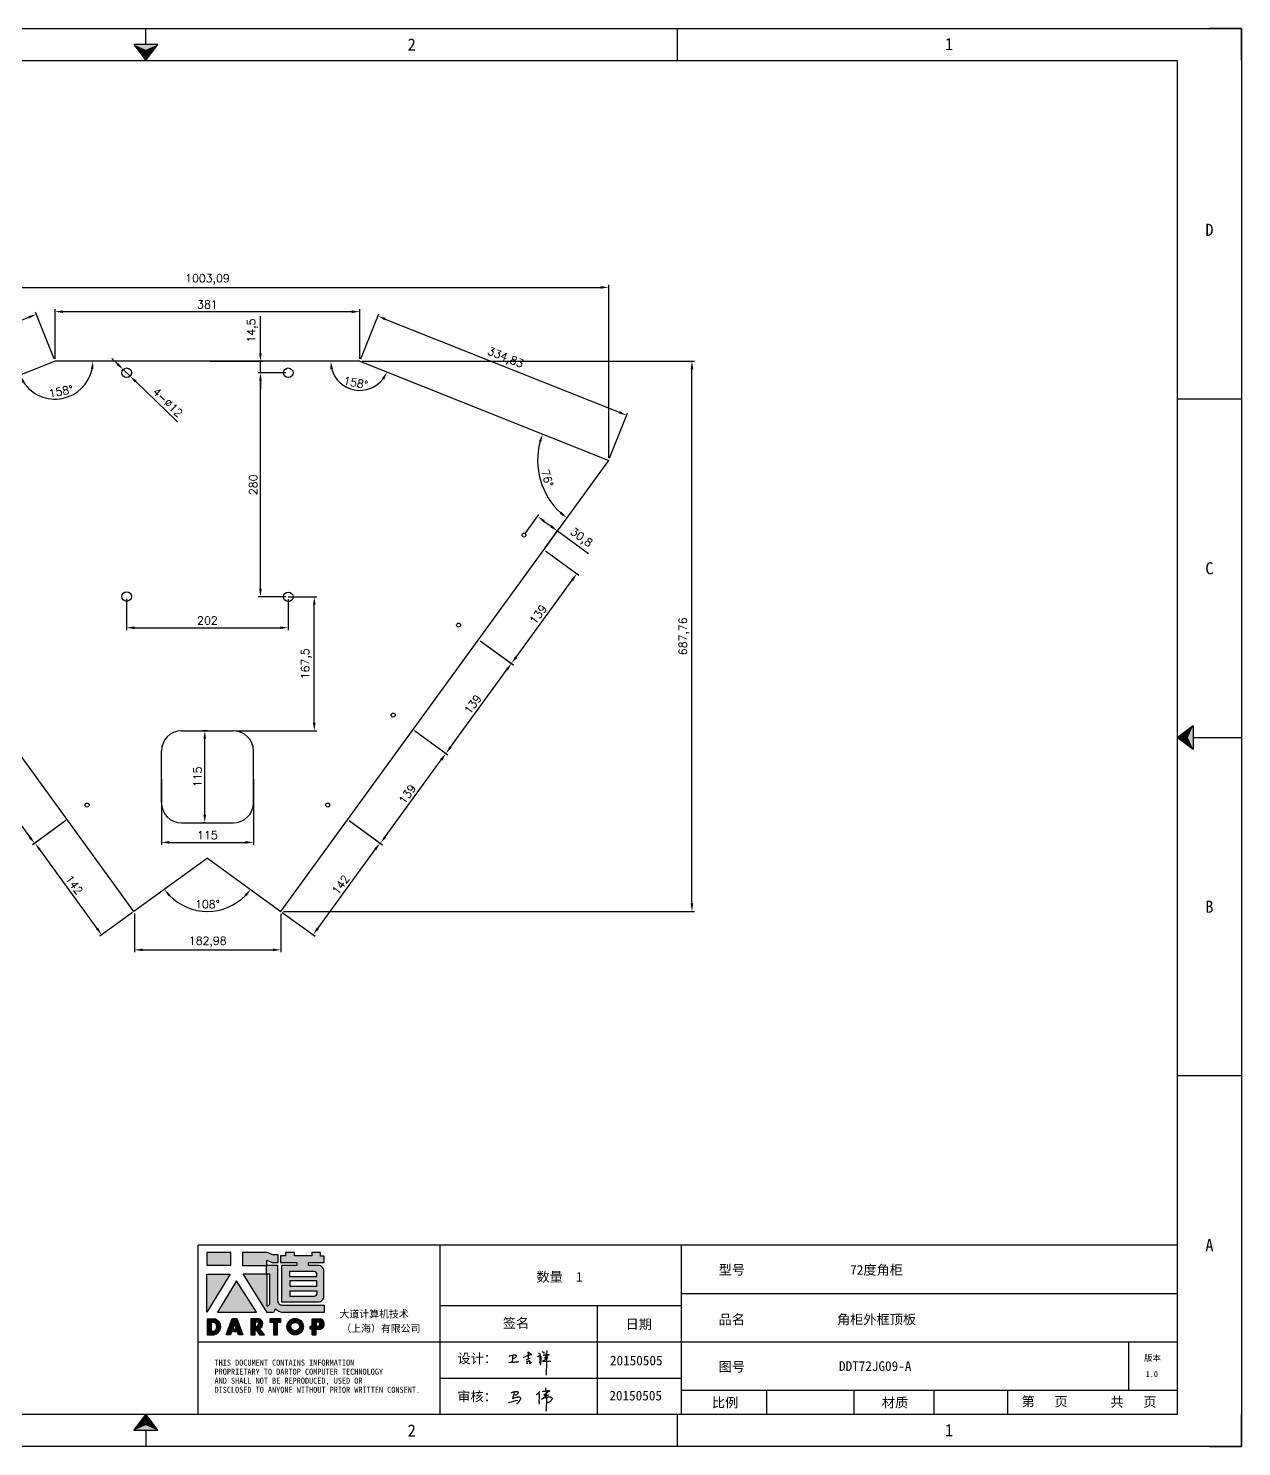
# Model space of a CAD drawing. Header units: millimetres. Extents: x -43476 to -13830, y -16942 to 55335.
# Drawn here: x -36522 to -35005, y 24800 to 26572 of the extents above; entities that cross this region are included whole.
import ezdxf
from ezdxf.enums import TextEntityAlignment as Align

# ---------------------------------------------------------------- set-up
doc = ezdxf.new("R2010")
doc.units = ezdxf.units.MM
doc.linetypes.add('DOT', pattern=[0.25, 0, -0.25])
doc.layers.add('4', color=7, linetype='Continuous')
doc.layers.add('print', color=30, linetype='Continuous')
doc.layers.add('dim', color=2, linetype='Continuous', lineweight=9)
doc.styles.add('Dartop', font='')
doc.styles.add('hzHT', font='simhei.ttf')
doc.styles.get("Standard").update_dxf_attribs({"font": 'txt', "bigfont": 'gbcbig.shx'})
doc.styles.get('Dartop').set_extended_font_data('FangSong_GB2312')
doc.dimstyles.new('2-small', dxfattribs={"dimtxt": 10, "dimasz": 10, "dimexe": 3, "dimexo": 3, "dimgap": 4, "dimtad": 1, "dimtxsty": 'Standard', "dimcen": 5, "dimadec": 0, "dimazin": 0, "dimtfac": 1, "dimtmove": 0, "dimatfit": 3, "dimfxl": 0, "dimarcsym": 0})

# ---------------------------------------------------------------- blocks, each defined once
blk = doc.blocks.new('*U5')
at = {"color": 254, "linetype": 'Continuous', "extrusion": (0, 0, -1)}
for points in [[(-17, 0.333), (-16.812, 0.25), (-17, 0.5)], [(-17, 0.333), (-17, 0.5), (-17.188, 0.25)], [(-17, 0.333), (-17.188, 0.25), (-16.812, 0.25)]]:
    blk.add_solid(points, dxfattribs=at)
blk = doc.blocks.new('*U4')
at = {"color": 254, "linetype": 'Continuous', "extrusion": (0, 0, -1)}
for points in [[(-33.167, 11), (-33, 11), (-33.25, 11.188)], [(-33.167, 11), (-33.25, 11.188), (-33.25, 10.812)], [(-33.167, 11), (-33.25, 10.812), (-33, 11)]]:
    blk.add_solid(points, dxfattribs=at)
blk = doc.blocks.new('*U6')
at = {"color": 254, "linetype": 'Continuous'}
for points in [[(17, 21.667), (17.188, 21.75), (16.812, 21.75)], [(17, 21.667), (16.812, 21.75), (17, 21.5)], [(17, 21.667), (17, 21.5), (17.188, 21.75)]]:
    blk.add_solid(points, dxfattribs=at)
blk = doc.blocks.new('dadao')
for p, q in [((48, 19.2), (44.9, 10.4)), ((44.9, 10.4), (51.2, 10.4)), ((51.2, 10.4), (48, 19.2))]:
    blk.add_line(p, q)
for points in [[(41.8, 121.6), (41.8, 143.7), (-0.4, 143.7), (-0.4, 121.6), (41.8, 121.6)], [(104.8, 122), (104.8, 130.3), (114.1, 126.3), (124.2, 126.3), (124.2, 139.6), (115.9, 139.6), (105.1, 143.9), (61.5, 143.9)], [(61.7, 144), (61.7, 121.3), (103.9, 121.3)], [(113.4, 38.7), (105.1, 38.7), (63, 106.5), (103.9, 106.5), (103.9, 120.9), (103.9, 121.3)], [(109.7, 53.6), (109.7, 106.2), (104.3, 106.2), (104.3, 50.4), (106.6, 50.4)], [(144.6, 94.4), (144.6, 84.8), (192, 84.8), (192, 94.1), (144.9, 94.1)], [(0, 28), (0, 0), (11.8, 0)], [(0.1, 28), (14, 28)], [(76.8, 28.2), (76.8, 0), (84.1, 0), (84.1, 11.1), (91.6, -0.1), (100.3, -0.1), (91.7, 11.1)], [(76.8, 28.2), (90.6, 28.2)], [(120.2, 45), (119.5, 45), (119.5, 44.6)], [(183.7, 0), (183.7, 9.6), (180.6, 9.6), (180.6, 14.9), (183.8, 14.9), (183.8, 28.1), (196.1, 28.1), (196.5, 28.1)], [(7.1, 21.8), (7.1, 6.1), (12, 6.1)], [(7.1, 21.8), (11.4, 21.8)], [(84, 22.7), (84, 15.3), (87.2, 15.3)], [(84, 22.7), (87.3, 22.7)], [(183.7, 0), (190.9, 0), (190.9, 9.6), (198.8, 9.6)], [(194.9, 22.3), (190.8, 22.3), (190.8, 15), (194.4, 15)]]:
    blk.add_lwpolyline(points)
blk.add_lwpolyline([(137.1, 144.2), (137.1, 137.9), (128.3, 137.9), (128.3, 126.5), (157.3, 126.5), (157.3, 121.5), (130.3, 121.5), (130.3, 57.5), (194.4, 57.5, 0.414214), (204.4, 67.5), (204.4, 111.3, 0.414214), (194.4, 121.3), (177.5, 121.3), (177.5, 126.3), (204.7, 126.3), (204.7, 137.7), (198.2, 137.7), (198.2, 143.9), (183.3, 143.9), (183.3, 138), (153, 138), (153, 144.2), (137.1, 144.2)], format="xyb", close=True)
for points in [[(-0.3, 106.2), (40.4, 106.2), (-0.3, 39.7), (-0.3, 106.2)], [(51.7, 94.1), (18.4, 39.3), (86.2, 39.3)], [(43.8, 28.2), (51.8, 28.2), (62.6, -0.1), (55, -0.1), (53.2, 5), (42.9, 5), (41.1, 0), (33.6, 0)], [(110, 28.1), (110, 21.9), (116, 21.9), (116, -0.1), (123.2, -0.1), (123.2, 22), (129.2, 22), (129.2, 28.1), (110, 28.1)]]:
    blk.add_lwpolyline(points, close=True)
for points in [[(104.8, 122), (123.4, 122), (123.4, 60, 0.414214), (131.4, 52), (204.8, 52), (204.8, 39.1), (131.7, 39.1)], [(144.3, 110.8), (144.3, 101.8), (192.3, 101.8), (192.3, 105.5, 0.414214), (187.3, 110.5), (144.3, 110.5)], [(144.6, 77), (144.6, 67.5), (187.6, 67.5, 0.414214), (192.6, 72.5), (192.6, 76.4), (144.6, 76.4)]]:
    blk.add_lwpolyline(points, format="xyb")
for radius in [14.5, 7.44]:
    blk.add_circle((154.2, 14.2), radius)
for centre, radius, start, end in [((99.2, 60.7), 12.6, 305.6399, 325.969), ((9.6, 14.2), 14.4, 278.6604, 72.3203), ((88.6, 19.4), 8.95, 290.6073, 77.2124), ((111.6, 46.7), 8.19, 282.9811, 347.6627), ((136, 61.7), 22.9, 226.7358, 259.3209), ((195.7, 18.6), 9.51, 288.8959, 85.2442), ((8.5, 13.9), 8.49, 294.2143, 69.7177), ((86.4, 19), 3.8, 282.527, 76.7196), ((193.7, 18.7), 3.8, 280.9891, 72.5513)]:
    blk.add_arc(centre, radius, start, end)
blk = doc.blocks.new('h')
for p, q in [((20773.3, -2331.8), (20775.3, -2338.7)), ((20789.1, -2340.9), (20773.5, -2331.9)), ((20775.3, -2338.7), (20775.6, -2351.2)), ((20845.7, -2343.5), (20848.4, -2353)), ((20768.1, -2360.9), (20773, -2359.1)), ((20769.5, -2366.9), (20769.8, -2370.6)), ((20769.8, -2370.6), (20770.9, -2378)), ((20770.9, -2378), (20771.5, -2370.6)), ((20772.4, -2369.3), (20774.9, -2367.8)), ((20773, -2359.1), (20784.1, -2355.2)), ((20775.6, -2351.2), (20775.5, -2357.3)), ((20782.2, -2369.2), (20780, -2377.1)), ((20780, -2377.1), (20788.3, -2371.3)), ((20780.1, -2366.4), (20780.8, -2366.4)), ((20781.9, -2367.4), (20782.2, -2369.2)), ((20848.9, -2370.3), (20847.9, -2424)), ((20848.4, -2353), (20848.9, -2370.3))]:
    blk.add_line(p, q)
for points in [[(20699.1, -2348.2, -0.029745), (20704.6, -2345.4, -0.046842), (20708.4, -2344.2, -0.00919), (20714.3, -2343, -0.018517), (20717.2, -2342.5, -0.037841), (20720.3, -2342.4, -0.039541), (20723.2, -2342.8, -0.149785), (20726, -2344.3, -0.204935), (20726.9, -2346.6, -0.074872), (20726.5, -2348.3, -0.061615), (20725.6, -2350.3, -0.034204), (20723.8, -2352.6, -0.045776), (20722.3, -2354.1, -0.054985), (20720.4, -2355.3, -0.036348), (20717.3, -2356.5, -0.067752), (20715.7, -2356.8, -0.043553), (20713.2, -2356.7)], [(20755, -2351.9, -0.024077), (20759.9, -2350.1, -0.013147), (20768.7, -2346.5, -0.00522), (20775.4, -2344.1, -0.018517), (20777.3, -2343.4, -0.008274), (20786.3, -2341, -0.039541), (20788.3, -2340.8, -0.079216), (20789.4, -2341, -0.204935)], [(20816.8, -2335, -0.053561), (20819.6, -2336.1, -0.075272), (20821.3, -2337.3, -0.005295), (20822.5, -2338.5, -0.009337), (20823.1, -2339.1, -0.026146), (20823.7, -2339.8, -0.016644), (20824.5, -2340.9)], [(20832.1, -2329.2, -0.053561), (20834.9, -2330.3, -0.075272), (20836.7, -2331.5, -0.005295), (20837.8, -2332.6, -0.009337), (20838.5, -2333.3, -0.026146), (20839, -2334, -0.016644), (20839.8, -2335.1)], [(20836, -2343.7, -0.02797), (20842.1, -2342.6, -0.048868), (20845.6, -2342.2, -0.00919), (20851.1, -2341.4, -0.018517), (20853.9, -2341.1, -0.037841), (20856.7, -2341.2, -0.039541), (20859.4, -2341.6, -0.018282), (20840.6, -2354.7, -0.000937)], [(20847.6, -2340.2, 0.021784), (20849.6, -2335.9, 0.028296), (20850.8, -2332.4, 0.008136), (20851.9, -2328.2, 0.028913), (20852.2, -2327, 0.08193), (20852.1, -2325.9, 0.075058), (20851.7, -2324.7, 0.275043)], [(20696.6, -2372.4, 0.002073), (20710.6, -2371.9, 0.016137), (20719.6, -2371.3, 0.008314), (20736.9, -2369.3)], [(20813.5, -2350.1, 0.007348), (20815.9, -2348.7, 0.008421), (20818, -2347.3, 0.009459), (20819.7, -2346.2, -0.016325), (20820.7, -2345.5, -0.173771), (20821.8, -2345.3, -0.085159), (20823.9, -2346, -0.125883), (20826, -2347.9, -0.160659), (20826.6, -2350.1, -0.010447), (20826.5, -2352.3, -0.008247), (20826.2, -2355.1, -0.002698), (20825.3, -2374, 0.001562), (20823.9, -2383.7, 0.016137)]]:
    blk.add_lwpolyline(points, format="xyb")
for points in [[(20711.3, -2343.5), (20711.3, -2343.5), (20711.5, -2355.8), (20710.7, -2368), (20710.6, -2371.9)], [(20821.5, -2350.6), (20822.4, -2359.2), (20822.2, -2364.9), (20821.7, -2369), (20821.3, -2376.3), (20823.6, -2368.5), (20827.2, -2366.3), (20829.5, -2366.3)], [(20840.6, -2354.7), (20850, -2354.7), (20855, -2354.3), (20845.9, -2361.1), (20840.5, -2364), (20833, -2367.5), (20863.2, -2367.4), (20865.9, -2367.3)]]:
    blk.add_lwpolyline(points)
for centre, radius, start, end in [((20773.7, -2371.2), 2.3, 121.9907, 163.6016), ((20787.5, -2406), 40.3, 100.6183, 108.2482), ((20780.8, -2367.6), 1.15, 9.4675, 90)]:
    blk.add_arc(centre, radius, start, end)
blk = doc.blocks.new('*D190')
at = {"layer": 'Defpoints', "color": 0, "transparency": 16777216}
for p in [(-36107.4, 26218.2), (-36488.4, 26156.3), (-36107.4, 26156.3)]:
    blk.add_point(p, dxfattribs=at)
at = {"layer": 'dim', "color": 0, "lineweight": -2, "transparency": 16777216}
for p, q in [((-36488.4, 26159.3), (-36488.4, 26221.2)), ((-36478.4, 26218.2), (-36117.4, 26218.2)), ((-36107.4, 26159.3), (-36107.4, 26221.2))]:
    blk.add_line(p, q, dxfattribs=at)
at = {"layer": 'dim', "color": 0, "transparency": 16777216}
for points in [[(-36478.4, 26219.8), (-36478.4, 26216.5), (-36488.4, 26218.2)], [(-36117.4, 26219.8), (-36117.4, 26216.5), (-36107.4, 26218.2)]]:
    blk.add_solid(points, dxfattribs=at)
at = {"layer": 'dim', "color": 0, "transparency": 16777216, "insert": (-36297.9, 26227.2), "char_height": 10, "attachment_point": 5}
blk.add_mtext('381', dxfattribs=at)
blk = doc.blocks.new('*D191')
at = {"layer": 'Defpoints', "color": 0}
for p in [(-36398.9, 25862.1), (-36196.9, 25861.8), (-36196.9, 25823.2)]:
    blk.add_point(p, dxfattribs=at)
at = {"layer": 'dim', "color": 0, "lineweight": -2}
for p, q in [((-36398.9, 25859.1), (-36398.9, 25820.2)), ((-36196.9, 25858.8), (-36196.9, 25820.2)), ((-36388.9, 25823.2), (-36206.9, 25823.2))]:
    blk.add_line(p, q, dxfattribs=at)
at = {"layer": 'dim', "color": 0}
for points in [[(-36388.9, 25824.8), (-36388.9, 25821.5), (-36398.9, 25823.2)], [(-36206.9, 25824.8), (-36206.9, 25821.5), (-36196.9, 25823.2)]]:
    blk.add_solid(points, dxfattribs=at)
at = {"layer": 'dim', "color": 0, "insert": (-36297.9, 25832.2), "char_height": 10, "attachment_point": 5}
blk.add_mtext('202', dxfattribs=at)
blk = doc.blocks.new('*D192')
at = {"layer": 'Defpoints', "color": 0}
for p in [(-36297.9, 26156.3), (-36231.6, 26156.3), (-36196.9, 26141.8)]:
    blk.add_point(p, dxfattribs=at)
at = {"layer": 'dim', "color": 0, "lineweight": -2}
for p, q in [((-36231.6, 26166.3), (-36231.6, 26212.6)), ((-36294.9, 26156.3), (-36228.6, 26156.3)), ((-36231.6, 26141.8), (-36231.6, 26156.3)), ((-36199.9, 26141.8), (-36234.6, 26141.8)), ((-36231.6, 26131.8), (-36231.6, 26121.8))]:
    blk.add_line(p, q, dxfattribs=at)
at = {"layer": 'dim', "color": 0}
for points in [[(-36233.3, 26166.3), (-36230, 26166.3), (-36231.6, 26156.3)], [(-36233.3, 26131.8), (-36230, 26131.8), (-36231.6, 26141.8)]]:
    blk.add_solid(points, dxfattribs=at)
at = {"layer": 'dim', "color": 0, "insert": (-36241.5, 26194.5), "char_height": 10, "attachment_point": 5, "rotation": 90}
blk.add_mtext('14,5', dxfattribs=at)
blk = doc.blocks.new('*D193')
at = {"layer": 'Defpoints', "color": 0, "transparency": 16777216}
for p in [(-36301.2, 25694.3), (-36294.9, 25694.3), (-36297.9, 25579.3)]:
    blk.add_point(p, dxfattribs=at)
at = {"layer": 'dim', "color": 0, "lineweight": -2, "transparency": 16777216}
for p, q in [((-36297.9, 25694.3), (-36304.2, 25694.3)), ((-36301.2, 25589.3), (-36301.2, 25684.3)), ((-36300.9, 25579.3), (-36304.2, 25579.3))]:
    blk.add_line(p, q, dxfattribs=at)
at = {"layer": 'dim', "color": 0, "transparency": 16777216}
for points in [[(-36302.9, 25684.3), (-36299.6, 25684.3), (-36301.2, 25694.3)], [(-36302.9, 25589.3), (-36299.6, 25589.3), (-36301.2, 25579.3)]]:
    blk.add_solid(points, dxfattribs=at)
at = {"layer": 'dim', "color": 0, "transparency": 16777216, "insert": (-36310.2, 25636.8), "char_height": 10, "attachment_point": 5, "rotation": 90}
blk.add_mtext('115', dxfattribs=at)
blk = doc.blocks.new('*D194')
at = {"layer": 'Defpoints', "color": 0, "transparency": 16777216}
for p in [(-36355.4, 25636.8), (-36240.4, 25636.8), (-36240.4, 25554.9)]:
    blk.add_point(p, dxfattribs=at)
at = {"layer": 'dim', "color": 0, "lineweight": -2, "transparency": 16777216}
for p, q in [((-36355.4, 25633.8), (-36355.4, 25551.9)), ((-36240.4, 25633.8), (-36240.4, 25551.9)), ((-36345.4, 25554.9), (-36250.4, 25554.9))]:
    blk.add_line(p, q, dxfattribs=at)
at = {"layer": 'dim', "color": 0, "transparency": 16777216}
for points in [[(-36345.4, 25556.5), (-36345.4, 25553.2), (-36355.4, 25554.9)], [(-36250.4, 25556.5), (-36250.4, 25553.2), (-36240.4, 25554.9)]]:
    blk.add_solid(points, dxfattribs=at)
at = {"layer": 'dim', "color": 0, "transparency": 16777216, "insert": (-36297.9, 25563.9), "char_height": 10, "attachment_point": 5}
blk.add_mtext('115', dxfattribs=at)
blk = doc.blocks.new('*D195')
at = {"layer": 'Defpoints', "color": 0}
for p in [(-36231.6, 26141.8), (-36196.9, 26141.8), (-36196.9, 25861.8)]:
    blk.add_point(p, dxfattribs=at)
at = {"layer": 'dim', "color": 0, "lineweight": -2}
for p, q in [((-36199.9, 26141.8), (-36234.6, 26141.8)), ((-36231.6, 25871.8), (-36231.6, 26131.8)), ((-36199.9, 25861.8), (-36234.6, 25861.8))]:
    blk.add_line(p, q, dxfattribs=at)
at = {"layer": 'dim', "color": 0}
for points in [[(-36233.3, 26131.8), (-36230, 26131.8), (-36231.6, 26141.8)], [(-36233.3, 25871.8), (-36230, 25871.8), (-36231.6, 25861.8)]]:
    blk.add_solid(points, dxfattribs=at)
at = {"layer": 'dim', "color": 0, "insert": (-36240.6, 26001.8), "char_height": 10, "attachment_point": 5, "rotation": 90}
blk.add_mtext('280', dxfattribs=at)
blk = doc.blocks.new('*D196')
at = {"layer": 'Defpoints', "color": 0}
for p in [(-36199.9, 25861.8), (-36164.3, 25861.8), (-36265.4, 25694.3)]:
    blk.add_point(p, dxfattribs=at)
at = {"layer": 'dim', "color": 0, "lineweight": -2}
for p, q in [((-36196.9, 25861.8), (-36161.3, 25861.8)), ((-36164.3, 25704.3), (-36164.3, 25851.8)), ((-36262.4, 25694.3), (-36161.3, 25694.3))]:
    blk.add_line(p, q, dxfattribs=at)
at = {"layer": 'dim', "color": 0}
for points in [[(-36166, 25851.8), (-36162.7, 25851.8), (-36164.3, 25861.8)], [(-36166, 25704.3), (-36162.7, 25704.3), (-36164.3, 25694.3)]]:
    blk.add_solid(points, dxfattribs=at)
at = {"layer": 'dim', "color": 0, "insert": (-36174.2, 25778), "char_height": 10, "attachment_point": 5, "rotation": 90}
blk.add_mtext('167,5', dxfattribs=at)
blk = doc.blocks.new('*D197')
at = {"layer": 'Defpoints', "color": 0}
for p in [(-36403.2, 26145.9), (-36394.6, 26137.6)]:
    blk.add_point(p, dxfattribs=at)
at = {"layer": 'dim', "color": 0, "lineweight": -2}
for p, q in [((-36410.4, 26152.9), (-36417.6, 26159.8)), ((-36403.2, 26145.9), (-36394.6, 26137.6)), ((-36335.2, 26080.6), (-36387.3, 26130.7))]:
    blk.add_line(p, q, dxfattribs=at)
at = {"layer": 'dim', "color": 0}
for points in [[(-36409.3, 26154.1), (-36411.6, 26151.7), (-36403.2, 26145.9)], [(-36386.2, 26131.9), (-36388.5, 26129.5), (-36394.6, 26137.6)]]:
    blk.add_solid(points, dxfattribs=at)
at = {"layer": 'dim', "color": 0, "insert": (-36347.5, 26104.9), "char_height": 10, "attachment_point": 5, "rotation": 316.1476}
blk.add_mtext('4-∅12', dxfattribs=at)
blk = doc.blocks.new('*D335')
at = {"layer": 'Defpoints', "color": 0}
for p in [(-35902.3, 25938.9), (-35860.4, 25944.2), (-35877.4, 25920.8)]:
    blk.add_point(p, dxfattribs=at)
at = {"layer": 'dim', "color": 0, "lineweight": -2}
for p, q in [((-35900.5, 25941.3), (-35883.5, 25964.8)), ((-35877.2, 25956.4), (-35868.4, 25950.1)), ((-35875.6, 25923.2), (-35858.6, 25946.6)), ((-35860.4, 25944.2), (-35821.5, 25916))]:
    blk.add_line(p, q, dxfattribs=at)
at = {"layer": 'dim', "color": 0}
for points in [[(-35876.2, 25957.8), (-35878.2, 25955.1), (-35885.3, 25962.3)], [(-35867.5, 25951.4), (-35869.4, 25948.7), (-35860.4, 25944.2)]]:
    blk.add_solid(points, dxfattribs=at)
at = {"layer": 'dim', "color": 0, "insert": (-35831.1, 25935.1), "char_height": 10, "attachment_point": 5, "rotation": 323.9888}
blk.add_mtext('30,8', dxfattribs=at)
blk = doc.blocks.new('*D331')
at = {"layer": 'Defpoints', "color": 0}
for p in [(-36123.2, 25583.9), (-36082.2, 25554), (-36206.8, 25469.1)]:
    blk.add_point(p, dxfattribs=at)
at = {"layer": 'dim', "color": 0, "lineweight": -2}
for p, q in [((-36120.8, 25582.1), (-36079.8, 25552.3)), ((-36159.9, 25447.3), (-36088.1, 25546)), ((-36204.4, 25467.3), (-36163.4, 25437.5))]:
    blk.add_line(p, q, dxfattribs=at)
at = {"layer": 'dim', "color": 0}
for points in [[(-36089.5, 25546.9), (-36086.8, 25545), (-36082.2, 25554)], [(-36161.3, 25448.3), (-36158.6, 25446.4), (-36165.8, 25439.3)]]:
    blk.add_solid(points, dxfattribs=at)
at = {"layer": 'dim', "color": 0, "insert": (-36131.3, 25501.9), "char_height": 10, "attachment_point": 5, "rotation": 53.9356}
blk.add_mtext('142', dxfattribs=at)
blk = doc.blocks.new('*D332')
at = {"layer": 'Defpoints', "color": 0}
for p in [(-36041.4, 25696.2), (-35999.8, 25666), (-36123.2, 25583.9)]:
    blk.add_point(p, dxfattribs=at)
at = {"layer": 'dim', "color": 0, "lineweight": -2}
for p, q in [((-36038.9, 25694.5), (-35997.4, 25664.2)), ((-36075.7, 25561.7), (-36005.7, 25657.9)), ((-36120.8, 25582.1), (-36079.2, 25551.8))]:
    blk.add_line(p, q, dxfattribs=at)
at = {"layer": 'dim', "color": 0}
for points in [[(-36007, 25658.9), (-36004.3, 25656.9), (-35999.8, 25666)], [(-36077.1, 25562.7), (-36074.4, 25560.7), (-36081.6, 25553.6)]]:
    blk.add_solid(points, dxfattribs=at)
at = {"layer": 'dim', "color": 0, "insert": (-36048, 25615.1), "char_height": 10, "attachment_point": 5, "rotation": 53.9358}
blk.add_mtext('139', dxfattribs=at)
blk = doc.blocks.new('*D333')
at = {"layer": 'Defpoints', "color": 0}
for p in [(-35959.5, 25808.6), (-35918, 25778.3), (-36041.4, 25696.2)]:
    blk.add_point(p, dxfattribs=at)
at = {"layer": 'dim', "color": 0, "lineweight": -2}
for p, q in [((-35957.1, 25806.8), (-35915.5, 25776.6)), ((-35993.9, 25674), (-35923.9, 25770.2)), ((-36038.9, 25694.5), (-35997.4, 25664.2))]:
    blk.add_line(p, q, dxfattribs=at)
at = {"layer": 'dim', "color": 0}
for points in [[(-35925.2, 25771.2), (-35922.5, 25769.3), (-35918, 25778.3)], [(-35995.3, 25675), (-35992.6, 25673.1), (-35999.8, 25666)]]:
    blk.add_solid(points, dxfattribs=at)
at = {"layer": 'dim', "color": 0, "insert": (-35966.2, 25727.4), "char_height": 10, "attachment_point": 5, "rotation": 53.9358}
blk.add_mtext('139', dxfattribs=at)
blk = doc.blocks.new('*D334')
at = {"layer": 'Defpoints', "color": 0}
for p in [(-35877.7, 25920.9), (-35836.2, 25890.7), (-35959.5, 25808.6)]:
    blk.add_point(p, dxfattribs=at)
at = {"layer": 'dim', "color": 0, "lineweight": -2}
for p, q in [((-35875.2, 25919.2), (-35833.7, 25888.9)), ((-35912.1, 25786.4), (-35842.1, 25882.6)), ((-35957.1, 25806.8), (-35915.6, 25776.6))]:
    blk.add_line(p, q, dxfattribs=at)
at = {"layer": 'dim', "color": 0}
for points in [[(-35843.4, 25883.6), (-35840.7, 25881.6), (-35836.2, 25890.7)], [(-35913.5, 25787.4), (-35910.8, 25785.4), (-35918, 25778.3)]]:
    blk.add_solid(points, dxfattribs=at)
at = {"layer": 'dim', "color": 0, "insert": (-35884.4, 25839.8), "char_height": 10, "attachment_point": 5, "rotation": 53.9097}
blk.add_mtext('139', dxfattribs=at)
blk = doc.blocks.new('*D337')
at = {"layer": 'Defpoints', "color": 0}
for p in [(-36472.6, 25583.9), (-36513.5, 25554), (-36389, 25469.1)]:
    blk.add_point(p, dxfattribs=at)
at = {"layer": 'dim', "color": 0, "lineweight": -2}
for p, q in [((-36475, 25582.1), (-36515.9, 25552.3)), ((-36435.8, 25447.3), (-36507.6, 25546)), ((-36391.4, 25467.3), (-36432.3, 25437.5))]:
    blk.add_line(p, q, dxfattribs=at)
at = {"layer": 'dim', "color": 0}
for points in [[(-36506.3, 25546.9), (-36509, 25545), (-36513.5, 25554)], [(-36434.5, 25448.3), (-36437.2, 25446.4), (-36429.9, 25439.3)]]:
    blk.add_solid(points, dxfattribs=at)
at = {"layer": 'dim', "color": 0, "insert": (-36464.4, 25501.9), "char_height": 10, "attachment_point": 5, "rotation": 306.0644}
blk.add_mtext('142', dxfattribs=at)
blk = doc.blocks.new('*D338')
at = {"layer": 'Defpoints', "color": 0}
for p in [(-36554.4, 25696.2), (-36596, 25666), (-36472.6, 25583.9)]:
    blk.add_point(p, dxfattribs=at)
at = {"layer": 'dim', "color": 0, "lineweight": -2}
for p, q in [((-36556.8, 25694.5), (-36598.4, 25664.2)), ((-36520, 25561.7), (-36590.1, 25657.9)), ((-36475, 25582.1), (-36516.6, 25551.8))]:
    blk.add_line(p, q, dxfattribs=at)
at = {"layer": 'dim', "color": 0}
for points in [[(-36588.7, 25658.9), (-36591.4, 25656.9), (-36596, 25666)], [(-36518.7, 25562.7), (-36521.4, 25560.7), (-36514.1, 25553.6)]]:
    blk.add_solid(points, dxfattribs=at)
at = {"layer": 'dim', "color": 0, "insert": (-36547.8, 25615.1), "char_height": 10, "attachment_point": 5, "rotation": 306.0642}
blk.add_mtext('139', dxfattribs=at)
blk = doc.blocks.new('*D343')
at = {"layer": 'Defpoints', "color": 0}
for p in [(-36107.4, 26156.3), (-35773.9, 26088.7), (-35796.3, 26032.3)]:
    blk.add_point(p, dxfattribs=at)
at = {"layer": 'dim', "color": 0, "lineweight": -2}
for p, q in [((-36106.3, 26159.1), (-36083.8, 26215.5)), ((-36075.6, 26209), (-35783.2, 26092.4)), ((-35795.2, 26035.1), (-35772.8, 26091.5))]:
    blk.add_line(p, q, dxfattribs=at)
at = {"layer": 'dim', "color": 0}
for points in [[(-36075, 26210.5), (-36076.2, 26207.4), (-36084.9, 26212.7)], [(-35782.5, 26094), (-35783.8, 26090.9), (-35773.9, 26088.7)]]:
    blk.add_solid(points, dxfattribs=at)
at = {"layer": 'dim', "color": 0, "insert": (-35925.7, 26159.8), "char_height": 10, "attachment_point": 5, "rotation": 338.2727}
blk.add_mtext('334,83', dxfattribs=at)
blk = doc.blocks.new('*D344')
at = {"layer": 'Defpoints', "color": 0}
for p in [(-36511.7, 26214.9), (-36488.4, 26156.3), (-36799.4, 26032.3)]:
    blk.add_point(p, dxfattribs=at)
at = {"layer": 'dim', "color": 0, "lineweight": -2}
for p, q in [((-36813.5, 26094.7), (-36521, 26211.2)), ((-36489.5, 26159.1), (-36512.8, 26217.7)), ((-36800.5, 26035.1), (-36823.9, 26093.7))]:
    blk.add_line(p, q, dxfattribs=at)
at = {"layer": 'dim', "color": 0}
for points in [[(-36521.6, 26212.7), (-36520.4, 26209.7), (-36511.7, 26214.9)], [(-36814.1, 26096.2), (-36812.9, 26093.1), (-36822.8, 26091)]]:
    blk.add_solid(points, dxfattribs=at)
at = {"layer": 'dim', "color": 0, "insert": (-36670.9, 26162.1), "char_height": 10, "attachment_point": 5, "rotation": 21.7273}
blk.add_mtext('334,83', dxfattribs=at)
blk = doc.blocks.new('*D345')
at = {"layer": 'Defpoints', "color": 0}
for p in [(-36488.4, 26156.3), (-36107.4, 26156.3), (-36107.4, 26156.3), (-36129.5, 26127.2), (-35796.3, 26032.3)]:
    blk.add_point(p, dxfattribs=at)
at = {"layer": 'dim', "color": 0, "lineweight": -2}
blk.add_arc((-36107.4, 26156.3), 36.5, 195.7272, 322.5455, dxfattribs=at)
at = {"layer": 'dim', "color": 0}
for points in [[(-36144.2, 26146.2), (-36140.9, 26146.6), (-36143.9, 26156.3)], [(-36079.8, 26134.9), (-36076.9, 26133.2), (-36073.4, 26142.8)]]:
    blk.add_solid(points, dxfattribs=at)
at = {"layer": 'dim', "color": 0, "insert": (-36112.6, 26129.2), "char_height": 10, "attachment_point": 5, "rotation": 349.1363}
blk.add_mtext('158°', dxfattribs=at)
blk = doc.blocks.new('*D346')
at = {"layer": 'Defpoints', "color": 0}
for p in [(-36488.4, 26156.3), (-36488.4, 26156.3), (-36107.4, 26156.3), (-36501, 26110.7), (-36799.4, 26032.3)]:
    blk.add_point(p, dxfattribs=at)
at = {"layer": 'dim', "color": 0, "lineweight": -2}
blk.add_arc((-36488.4, 26156.3), 47.4, 213.8498, 347.8776, dxfattribs=at)
at = {"layer": 'dim', "color": 0}
for points in [[(-36443.7, 26146.5), (-36440.4, 26146.2), (-36441, 26156.3)], [(-36529.2, 26129.1), (-36526.2, 26130.7), (-36532.4, 26138.8)]]:
    blk.add_solid(points, dxfattribs=at)
at = {"layer": 'dim', "color": 0, "insert": (-36481.1, 26118.6), "char_height": 10, "attachment_point": 5, "rotation": 10.8637}
blk.add_mtext('158°', dxfattribs=at)
blk = doc.blocks.new('*D347')
at = {"layer": 'Defpoints', "color": 0}
for p in [(-36107.4, 26156.3), (-35885, 26026.9), (-35796.3, 26032.3), (-35796.3, 26032.3), (-36206, 25468.5)]:
    blk.add_point(p, dxfattribs=at)
at = {"layer": 'dim', "color": 0, "lineweight": -2}
blk.add_arc((-35796.3, 26032.3), 88.9, 164.7237, 227.5489, dxfattribs=at)
at = {"layer": 'dim', "color": 0}
for points in [[(-35883.6, 26056.3), (-35880.5, 26055.2), (-35878.9, 26065.2)], [(-35855.3, 25968.1), (-35857.4, 25965.5), (-35848.6, 25960.4)]]:
    blk.add_solid(points, dxfattribs=at)
at = {"layer": 'dim', "color": 0, "insert": (-35873.1, 26010.1), "char_height": 10, "attachment_point": 5, "rotation": 286.1363}
blk.add_mtext('76°', dxfattribs=at)
blk = doc.blocks.new('*D348')
at = {"layer": 'Defpoints', "color": 0}
for p in [(-36488.4, 26156.3), (-36799.4, 26032.3), (-36799.4, 26032.3), (-36731.6, 25995.1), (-36389.8, 25468.5)]:
    blk.add_point(p, dxfattribs=at)
at = {"layer": 'dim', "color": 0, "lineweight": -2}
blk.add_arc((-36799.4, 26032.3), 77.4, 313.4124, 14.315, dxfattribs=at)
at = {"layer": 'dim', "color": 0}
for points in [[(-36726.1, 26050.9), (-36722.9, 26052), (-36727.6, 26061)], [(-36745.2, 25974.9), (-36747.3, 25977.4), (-36754, 25969.8)]]:
    blk.add_solid(points, dxfattribs=at)
at = {"layer": 'dim', "color": 0, "insert": (-36733.8, 26013.3), "char_height": 10, "attachment_point": 5, "rotation": 73.8637}
blk.add_mtext('76°', dxfattribs=at)
blk = doc.blocks.new('*D349')
at = {"layer": 'Defpoints', "color": 0}
for p in [(-36297.9, 25535.3), (-36297.9, 25535.3), (-36389.8, 25468.5), (-36318.5, 25471.9), (-36206, 25468.5)]:
    blk.add_point(p, dxfattribs=at)
at = {"layer": 'dim', "color": 0, "lineweight": -2}
blk.add_arc((-36297.9, 25535.3), 66.7, 224.5995, 315.4005, dxfattribs=at)
at = {"layer": 'dim', "color": 0}
for points in [[(-36346.6, 25487.4), (-36344.1, 25489.5), (-36351.8, 25496.1)], [(-36251.7, 25489.5), (-36249.1, 25487.4), (-36243.9, 25496.1)]]:
    blk.add_solid(points, dxfattribs=at)
at = {"layer": 'dim', "color": 0, "insert": (-36297.9, 25477.6), "char_height": 10, "attachment_point": 5}
blk.add_mtext('108°', dxfattribs=at)
blk = doc.blocks.new('*D350')
at = {"layer": 'Defpoints', "color": 0}
for p in [(-36389, 25469.1), (-36206, 25468.5), (-36206, 25420.5)]:
    blk.add_point(p, dxfattribs=at)
at = {"layer": 'dim', "color": 0, "lineweight": -2}
for p, q in [((-36389, 25466.1), (-36389, 25417.5)), ((-36206, 25465.5), (-36206, 25417.5)), ((-36379, 25420.5), (-36216, 25420.5))]:
    blk.add_line(p, q, dxfattribs=at)
at = {"layer": 'dim', "color": 0}
for points in [[(-36379, 25422.2), (-36379, 25418.9), (-36389, 25420.5)], [(-36216, 25422.2), (-36216, 25418.9), (-36206, 25420.5)]]:
    blk.add_solid(points, dxfattribs=at)
at = {"layer": 'dim', "color": 0, "insert": (-36297.5, 25430.4), "char_height": 10, "attachment_point": 5}
blk.add_mtext('182,98', dxfattribs=at)
blk = doc.blocks.new('*D351')
at = {"layer": 'Defpoints', "color": 0}
for p in [(-36107.4, 26156.3), (-35692.2, 26156.3), (-36206, 25468.5)]:
    blk.add_point(p, dxfattribs=at)
at = {"layer": 'dim', "color": 0, "lineweight": -2}
for p, q in [((-36104.4, 26156.3), (-35689.2, 26156.3)), ((-35692.2, 25478.5), (-35692.2, 26146.3)), ((-36203, 25468.5), (-35689.2, 25468.5))]:
    blk.add_line(p, q, dxfattribs=at)
at = {"layer": 'dim', "color": 0}
for points in [[(-35693.9, 26146.3), (-35690.6, 26146.3), (-35692.2, 26156.3)], [(-35693.9, 25478.5), (-35690.6, 25478.5), (-35692.2, 25468.5)]]:
    blk.add_solid(points, dxfattribs=at)
at = {"layer": 'dim', "color": 0, "insert": (-35702.1, 25812.4), "char_height": 10, "attachment_point": 5, "rotation": 90}
blk.add_mtext('687,76', dxfattribs=at)
blk = doc.blocks.new('*D352')
at = {"layer": 'Defpoints', "color": 0}
for p in [(-35796.3, 26248.6), (-36799.4, 26032.3), (-35796.3, 26032.3)]:
    blk.add_point(p, dxfattribs=at)
at = {"layer": 'dim', "color": 0, "lineweight": -2}
for p, q in [((-36799.4, 26035.3), (-36799.4, 26251.6)), ((-36789.4, 26248.6), (-35806.3, 26248.6)), ((-35796.3, 26035.3), (-35796.3, 26251.6))]:
    blk.add_line(p, q, dxfattribs=at)
at = {"layer": 'dim', "color": 0}
for points in [[(-36789.4, 26250.3), (-36789.4, 26246.9), (-36799.4, 26248.6)], [(-35806.3, 26250.3), (-35806.3, 26246.9), (-35796.3, 26248.6)]]:
    blk.add_solid(points, dxfattribs=at)
at = {"layer": 'dim', "color": 0, "insert": (-36297.9, 26258.4), "char_height": 10, "attachment_point": 5}
blk.add_mtext('1003,09', dxfattribs=at)

msp = doc.modelspace()

# ---------------------------------------------------------------- hatches: boundary and pattern name
for points in [[(-36268.482, 25042.052), (-36298.617, 25042.052), (-36298.617, 25026.308), (-36268.482, 25026.308)], [(-36269.452, 25015.292), (-36298.536, 25015.292), (-36298.536, 24967.806)], [(-36261.39, 25006.675), (-36285.165, 24967.49), (-36236.753, 24967.49)], [(-36206.014, 24959.472), (-36219.772, 24959.472), (-36219.772, 24955.107), (-36215.479, 24955.107), (-36215.479, 24939.378), (-36210.34, 24939.378), (-36210.34, 24955.117), (-36206.014, 24955.117)]]:
    msp.add_hatch(color=0).paths.add_polyline_path(points)
h = msp.add_hatch(color=0)
h.paths.add_polyline_path([(-36223.448, 25032.484), (-36216.797, 25029.611), (-36209.607, 25029.611), (-36209.607, 25039.127), (-36215.539, 25039.127), (-36223.268, 25042.18), (-36254.243, 25042.18), (-36254.243, 25026.085), (-36224.105, 25026.085), (-36224.105, 25025.759), (-36224.105, 25015.472), (-36253.33, 25015.472), (-36223.27, 24967.096), (-36217.318, 24967.096, 0.27937482), (-36212.972, 24971.322), (-36212.972, 24971.545), (-36212.447, 24971.545, 0.14314537), (-36204.253, 24967.374), (-36152.019, 24967.374), (-36152.019, 24976.549), (-36204.475, 24976.549, -0.41421356), (-36210.189, 24982.263), (-36210.189, 25026.593), (-36223.448, 25026.593)])
h.paths.add_polyline_path([(-36223.801, 25015.267), (-36219.972, 25015.266), (-36219.972, 24977.719, -0.08893574), (-36222.191, 24975.437), (-36223.815, 24975.437)], flags=16)
h = msp.add_hatch(color=0)
h.paths.add_polyline_path([(-36152.109, 25037.795), (-36156.756, 25037.795), (-36156.756, 25042.216), (-36167.379, 25042.216), (-36167.379, 25038.016), (-36189.066, 25038.016), (-36189.066, 25042.437), (-36200.425, 25042.437), (-36200.425, 25037.934), (-36206.701, 25037.934), (-36206.701, 25029.784), (-36185.99, 25029.784), (-36185.99, 25026.179), (-36205.289, 25026.179), (-36205.289, 24980.539), (-36159.472, 24980.539, 0.41421356), (-36152.33, 24987.681), (-36152.33, 25018.936, 0.41421356), (-36159.472, 25026.078), (-36171.584, 25026.078), (-36171.584, 25029.615), (-36152.109, 25029.615)])
h.paths.add_polyline_path([(-36164.532, 25018.341, -0.41421356), (-36160.961, 25014.77), (-36160.961, 25012.151), (-36195.263, 25012.151), (-36195.263, 25018.341)], flags=16)
h.paths.add_polyline_path([(-36161.183, 25006.625), (-36161.183, 24999.993), (-36195.042, 24999.993), (-36195.042, 25006.625)], flags=16)
h.paths.add_polyline_path([(-36160.74, 24994.024), (-36160.74, 24991.184, -0.41421356), (-36164.311, 24987.613), (-36195.042, 24987.613), (-36195.042, 24994.024)], flags=16)
h = msp.add_hatch(color=0)
h.paths.add_polyline_path([(-36288.344, 24959.4), (-36298.322, 24959.4), (-36298.322, 24939.437), (-36289.919, 24939.437, 0.79301591)])
h.paths.add_polyline_path([(-36289.771, 24943.809), (-36293.26, 24943.809), (-36293.26, 24955.028), (-36290.156, 24955.028, -0.67136089)], flags=16)
h = msp.add_hatch(color=0)
h.paths.add_polyline_path([(-36261.315, 24959.564), (-36267.009, 24959.564), (-36274.332, 24939.416), (-36268.938, 24939.416), (-36267.669, 24942.987), (-36260.362, 24942.987), (-36259.065, 24939.373), (-36253.628, 24939.373)])
h.paths.add_polyline_path([(-36261.758, 24946.836), (-36266.285, 24946.836), (-36264.063, 24953.167)], flags=16)
h = msp.add_hatch(color=0)
h.paths.add_polyline_path([(-36233.637, 24959.55), (-36243.45, 24959.55), (-36243.45, 24939.405), (-36238.264, 24939.405), (-36238.264, 24947.391), (-36232.934, 24939.333), (-36226.668, 24939.333), (-36232.802, 24947.341, 0.74405494)])
h.paths.add_polyline_path([(-36238.312, 24950.373), (-36238.312, 24955.663), (-36235.994, 24955.663, -0.79680897), (-36236.028, 24950.373)], flags=16)
h = msp.add_hatch(color=0)
h.paths.add_polyline_path([(-36198.534, 24949.55, 1), (-36177.848, 24949.55, 1)])
h.paths.add_polyline_path([(-36182.878, 24949.55, -1), (-36193.505, 24949.55, -1)], flags=16)
h = msp.add_hatch(color=0)
h.paths.add_polyline_path([(-36158.007, 24959.503), (-36158.304, 24959.503), (-36167.052, 24959.503), (-36167.052, 24950.101), (-36169.373, 24950.101), (-36169.373, 24946.284), (-36167.089, 24946.284), (-36167.089, 24939.44), (-36161.982, 24939.44), (-36161.982, 24946.311), (-36156.371, 24946.311, 0.81230381)])
h.paths.add_polyline_path([(-36162.058, 24950.127), (-36162.058, 24955.386), (-36159.152, 24955.386, -0.77821343), (-36159.449, 24950.127)], flags=16)

# ---------------------------------------------------------------- linework, layer by layer
at = {"color": 0, "linetype": 'DOT'}
for p, q in [((-37564.578, 26572.282), (-35045.406, 26572.282)), ((-35005.118, 26531.994), (-35005.118, 24839.896)), ((-35045.406, 24799.608), (-37564.578, 24799.608))]:
    msp.add_line(p, q, dxfattribs=at)
at = {"color": 0}
for p, q in [((-36374.912, 26552.138), (-36374.912, 26572.282)), ((-35710.159, 26531.994), (-35710.159, 26572.282)), ((-35005.118, 26572.282), (-35045.406, 26572.282)), ((-35005.118, 26531.994), (-35005.118, 26572.282)), ((-37484.002, 26531.994), (-35085.694, 26531.994)), ((-35085.694, 26531.994), (-35085.694, 24839.896)), ((-35005.118, 26108.97), (-35085.694, 26108.97)), ((-35065.55, 25685.945), (-35005.118, 25685.945)), ((-35005.118, 25262.921), (-35085.694, 25262.921)), ((-35085.694, 25051.408), (-36309.444, 25051.408)), ((-36309.444, 24839.896), (-36309.444, 25051.408)), ((-36007.283, 25051.408), (-36007.283, 24839.896)), ((-35705.123, 24839.896), (-35705.123, 25051.408)), ((-35705.123, 24990.976), (-35085.694, 24990.976)), ((-36007.283, 24975.868), (-35705.123, 24975.868)), ((-35810.879, 24975.868), (-35810.879, 24839.896)), ((-36309.444, 24930.544), (-36007.283, 24930.544)), ((-36007.283, 24930.544), (-35085.694, 24930.544)), ((-35146.126, 24870.112), (-35146.126, 24930.544)), ((-36007.283, 24885.22), (-35705.123, 24885.22)), ((-35705.123, 24870.112), (-35085.694, 24870.112)), ((-35598.815, 24839.896), (-35598.815, 24870.112)), ((-35489.258, 24839.896), (-35489.258, 24870.112)), ((-35389.661, 24839.896), (-35389.661, 24870.112)), ((-35297.206, 24839.896), (-35297.206, 24870.112)), ((-35085.694, 24839.896), (-37484.002, 24839.896)), ((-35710.159, 24799.608), (-35710.159, 24839.896)), ((-35005.118, 24799.608), (-35005.118, 24839.896)), ((-36374.912, 24819.752), (-36374.912, 24799.608)), ((-35045.406, 24799.608), (-35005.118, 24799.608))]:
    msp.add_line(p, q, dxfattribs=at)
for p, q in [((-36488.377, 26156.287), (-36799.421, 26032.336)), ((-36107.377, 26156.287), (-36488.377, 26156.287)), ((-36107.377, 26156.287), (-35796.334, 26032.336)), ((-36389.79, 25468.527), (-36799.421, 26032.336)), ((-36205.965, 25468.527), (-35796.334, 26032.336)), ((-36330.377, 25694.287), (-36265.377, 25694.287)), ((-36355.377, 25604.287), (-36355.377, 25669.287)), ((-36240.377, 25604.287), (-36240.377, 25669.287)), ((-36330.377, 25579.287), (-36265.377, 25579.287)), ((-36297.877, 25535.287), (-36389.781, 25468.515)), ((-36297.877, 25535.287), (-36205.974, 25468.515)), ((-35875.246, 24873.066), (-35874.379, 24865.825)), ((-35877.519, 24860.562), (-35880.488, 24858.955)), ((-35875.382, 24861.704), (-35877.519, 24860.562)), ((-35877.396, 24864.107), (-35873.621, 24864.107)), ((-35871.608, 24864.289), (-35875.382, 24861.704)), ((-35874.238, 24860.478), (-35874.558, 24843.839)), ((-35874.379, 24865.825), (-35874.238, 24860.478)), ((-35873.621, 24864.107), (-35871.608, 24864.289))]:
    msp.add_line(p, q)
for points in [[(-36374.912, 26531.994), (-36359.804, 26552.138), (-36390.02, 26552.138), (-36374.912, 26531.994)], [(-35085.694, 25685.945), (-35065.55, 25701.053), (-35065.55, 25670.837), (-35085.694, 25685.945)], [(-36374.912, 24839.896), (-36359.804, 24819.752), (-36390.02, 24819.752), (-36374.912, 24839.896)]]:
    msp.add_lwpolyline(points, close=True, dxfattribs=at)
for points in [[(-35918.221, 24866.719, -0.02974503), (-35916.493, 24867.584, -0.04684215), (-35915.324, 24867.961, -0.00919025), (-35913.499, 24868.329, -0.01851715), (-35912.584, 24868.462, -0.03784064), (-35911.64, 24868.491, -0.03954126), (-35910.743, 24868.38, -0.14978519), (-35909.867, 24867.902, -0.20493524), (-35909.598, 24867.208, -0.07487171), (-35909.7, 24866.661, -0.06161465), (-35909.998, 24866.055, -0.0342039), (-35910.538, 24865.341, -0.04577587), (-35911.022, 24864.879, -0.05498501), (-35911.607, 24864.512, -0.03634791), (-35912.576, 24864.126, -0.06775206), (-35913.062, 24864.042, -0.04355337), (-35913.825, 24864.082)], [(-35880.488, 24858.955, -0.02974503), (-35877.793, 24860.306, -0.04684215), (-35875.968, 24860.893, -0.00919025), (-35873.121, 24861.468, -0.01851715), (-35871.695, 24861.675, -0.03784064), (-35870.222, 24861.721, -0.03954126), (-35868.822, 24861.547, -0.14978519), (-35867.455, 24860.801, -0.20493524), (-35867.036, 24859.719, -0.07487171), (-35867.196, 24858.865, -0.06161465), (-35867.66, 24857.919, -0.0342039), (-35868.503, 24856.807, -0.04577587), (-35869.258, 24856.086, -0.05498501), (-35870.17, 24855.512, -0.03634791), (-35871.683, 24854.911, -0.06775206), (-35872.44, 24854.78, -0.04355337), (-35873.63, 24854.842)], [(-35879.25, 24868.561, -0.02797026), (-35876.809, 24869.011, -0.04886788), (-35875.394, 24869.162, -0.00919025), (-35873.169, 24869.492, -0.01851715), (-35872.057, 24869.594, -0.03784064), (-35870.916, 24869.57, -0.03954126), (-35869.841, 24869.379, -0.01828189), (-35877.396, 24864.107, -0.0009369)]]:
    msp.add_lwpolyline(points, format="xyb")
msp.add_lwpolyline([(-35914.413, 24868.153), (-35914.413, 24868.153), (-35914.99, 24864.613), (-35915.941, 24861.285), (-35916.563, 24859.242)])
for centre, radius in [((-36398.877, 26141.782), 6), ((-36196.877, 26141.782), 6), ((-35902.311, 25938.871), 2.5), ((-36398.877, 25862.132), 6), ((-36196.878, 25861.787), 6), ((-35984.013, 25826.418), 2.5), ((-36065.715, 25713.965), 2.5), ((-36448.337, 25601.511), 2.5), ((-36147.417, 25601.511), 2.5)]:
    msp.add_circle(centre, radius)
for centre, radius, start, end in [((-36330.377, 25669.287), 25, 90, 180), ((-36265.377, 25669.287), 25, 0, 90), ((-36330.377, 25604.287), 25, 180, 270), ((-36265.377, 25604.287), 25, 270, 0), ((-35922.64, 24861.098), 6.385, 281.076982, 291.212632), ((-36063.041, 25431.001), 593.276, 283.91895, 284.971512), ((-35906.805, 24842.354), 19.504, 113.202449, 120.017497), ((-35911.383, 24853.033), 7.885, 102.47486, 113.202449), ((-35899.957, 24801.388), 60.779, 100.36867, 102.47486), ((-35912.653, 24858.108), 5.03, 283.816254, 294.030509), ((-35908.2, 24846.44), 14.979, 96.125337, 100.36867), ((-35911.579, 24855.62), 2.32, 294.836428, 309.901134), ((-35942.51, 24884.156), 44.385, 316.919563, 320.58866), ((-35908.999, 24853.877), 7.499, 87.457037, 96.125337), ((-35908.971, 24854.506), 6.87, 78.399567, 87.457037), ((-35917.358, 24862.595), 11.285, 324.094808, 331.378357), ((-35908, 24859.233), 2.045, 44.324655, 78.399567), ((-35908.6, 24858.166), 1.508, 319.573073, 337.48549), ((-35912.752, 24861.485), 6.777, 324.910666, 333.348429), ((-35909.456, 24860.254), 3.301, 326.76781, 340.871018), ((-35907.349, 24859.869), 1.134, 357.998393, 44.324655), ((-35908.457, 24859.907), 2.243, 340.871018, 357.998393), ((-35901.376, 24890.685), 29.831, 299.265464, 300.9495), ((-35833.795, 24640.636), 230.333, 102.46592, 103.2053), ((-35990.759, 24975.976), 152.514, 313.366132, 315.296084), ((-35401.793, 24783.041), 486.8, 171.410173, 171.768083), ((-35883.492, 24864.564), 0.975, 52.375745, 91.291159), ((-36741.284, 24892.232), 858.927, 357.565664, 358.057278), ((-35883.827, 24864.716), 1.118, 357.196828, 33.705179), ((-35908.982, 24866.363), 26.332, 352.912546, 354.802684), ((-35899.104, 24865.464), 16.413, 354.802684, 357.196828)]:
    msp.add_arc(centre, radius, start, end)
at = {"layer": 'print'}
msp.add_lwpolyline([(-37564.578, 26572.282), (-35005.118, 26572.282), (-35005.118, 24799.608), (-37564.578, 24799.608)], close=True, dxfattribs=at)

# ---------------------------------------------------------------- block references
at = {"color": 0, "linetype": 'Continuous', "xscale": 80.57610619627711, "yscale": 80.57610619687368, "zscale": 80.57610619687446}
for name in ['*U6', '*U4', '*U5']:
    msp.add_blockref(name, (-37744.706, 24799.608), dxfattribs=at)
at = {"color": 0}
for name, p, xscale, yscale, zscale in [('dadao', (-36298.322, 24939.437), 0.7141973048657924, 0.7141973049202118, 0.7141973049268417), ('h', (-42335.103, 25640.143), 0.3098964079397265, 0.3098964079412326, 0.3098964079411201)]:
    msp.add_blockref(name, p, dxfattribs=dict(at, xscale=xscale, yscale=yscale, zscale=zscale))

# ---------------------------------------------------------------- texts
for s, height, style, p in [('2', 15.108, 'Dartop', (-36042.535, 26552.138)), ('1', 15.108, 'Dartop', (-35370.896, 26552.618)), ('D', 15.108, 'Dartop', (-35045.406, 26320.482)), ('C', 15.108, 'Dartop', (-35045.406, 25897.458)), ('B', 15.108, 'Dartop', (-35045.406, 25474.433)), ('A', 15.108, 'Dartop', (-35045.406, 25051.408)), ('数量  1', 12.0864, 'hzHT', (-35857.828, 25011.789)), ('型号', 12.0864, 'hzHT', (-35642.416, 25020.665)), ('72度角柜', 12.0864, 'hzHT', (-35461.493, 25020.531)), ('签名', 12.0864, 'hzHT', (-35912.121, 24954.19)), ('日期', 12.0864, 'hzHT', (-35758.758, 24952.703)), ('品名', 12.0864, 'hzHT', (-35642.416, 24958.618)), ('角柜外框顶板', 12.0864, 'hzHT', (-35461.493, 24958.618)), ('20150505', 12.0864, 'hzHT', (-35761.861, 24907.264)), ('图号', 12.0864, 'hzHT', (-35642.416, 24899.541)), ('DDT72JG09-A', 12.08642, 'hzHT', (-35463.183, 24900.33)), ('版本', 7.554, 'hzHT', (-35116.492, 24910.49)), ('1.0', 7.554, 'Dartop', (-35117.401, 24890.302)), ('20150505', 12.0864, 'hzHT', (-35762.58, 24863.408)), ('比例', 12.0864, 'hzHT', (-35650.844, 24854.69)), ('材质', 12.0864, 'hzHT', (-35438.344, 24854.69)), ('第   页', 12.0864, 'hzHT', (-35251.376, 24855.943)), ('共   页', 12.0864, 'hzHT', (-35140.352, 24855.503)), ('2', 15.108, 'Dartop', (-36042.535, 24819.752)), ('1', 15.108, 'Dartop', (-35370.896, 24820.231))]:
    msp.add_text(s, height=height, dxfattribs=dict(at, style=style)).set_placement(p, align=Align.MIDDLE_CENTER)
at = {"color": 0, "style": 'hzHT'}
for s, height, p in [('THIS DOCUMENT CONTAINS INFORMATION', 7.55401, (-36289.049, 24900.858)), ('设计：', 12.0864, (-35985.338, 24903.834)), ('PROPRIETARY TO DARTOP COMPUTER TECHNOLOGY', 7.55401, (-36289.049, 24889.527)), ('AND SHALL NOT BE REPRODUCED, USED OR', 7.55401, (-36289.049, 24878.196)), ('DISCLOSED TO ANYONE WITHOUT PRIOR WRITTEN CONSENT.', 7.55401, (-36289.049, 24866.865)), ('审核：', 12.0864, (-35985.518, 24856.239))]:
    msp.add_text(s, height=height, dxfattribs=at).set_placement(p)
at = {"layer": '4', "color": 0, "style": 'hzHT'}
for s, p in [('大道计算机技术', (-36132.812, 24960.857)), ('（上海）有限公司', (-36130.531, 24942.79))]:
    msp.add_text(s, height=9.0648, dxfattribs=at).set_placement(p)

# ---------------------------------------------------------------- dimensions: what is measured, and where the dimension line sits
at = {"layer": 'dim'}
for base, p1, p2, picture, middle in [((-35796.334, 26248.616), (-36799.421, 26032.336), (-35796.334, 26032.336), '*D352', (-36297.877, 26258.45)), ((-36107.377, 26218.151), (-36488.377, 26156.287), (-36107.377, 26156.287), '*D190', (-36297.877, 26227.151)), ((-36196.878, 25823.164), (-36398.877, 25862.132), (-36196.878, 25861.787), '*D191', (-36297.878, 25832.164)), ((-36240.377, 25554.859), (-36355.377, 25636.787), (-36240.377, 25636.787), '*D194', (-36297.877, 25563.859)), ((-36205.974, 25420.525), (-36388.957, 25469.084), (-36205.974, 25468.515), '*D350', (-36297.465, 25430.358))]:
    dim = msp.add_linear_dim(base=base, p1=p1, p2=p2, dimstyle='2-small', override={"dimpost": '\\X'}, dxfattribs=at)
    dim.commit()
    dim.dimension.update_dxf_attribs({"geometry": picture, "text_midpoint": middle})
for p1, p2, distance, picture, middle in [((-36799.421, 26032.336), (-36488.377, 26156.287), 63.098, '*D344', (-36670.898, 26162.062)), ((-36107.377, 26156.287), (-35796.334, 26032.336), 60.699, '*D343', (-35925.745, 26159.833)), ((-35902.311, 25938.871), (-35877.397, 25920.763), 28.993, '*D335', (-35831.111, 25935.119)), ((-35959.544, 25808.598), (-35877.664, 25920.923), -51.361, '*D334', (-35884.372, 25839.807)), ((-36041.372, 25696.236), (-35959.544, 25808.598), -51.426, '*D333', (-35966.162, 25727.441)), ((-36472.555, 25583.874), (-36554.383, 25696.236), 51.426, '*D338', (-36547.764, 25615.079)), ((-36123.2, 25583.874), (-36041.372, 25696.236), -51.426, '*D332', (-36047.991, 25615.079)), ((-36388.957, 25469.084), (-36472.555, 25583.874), 50.673, '*D337', (-36464.443, 25501.946)), ((-36206.797, 25469.084), (-36123.2, 25583.874), -50.673, '*D331', (-36131.312, 25501.946))]:
    dim = msp.add_aligned_dim(p1=p1, p2=p2, distance=distance, dimstyle='2-small', override={"dimpost": '\\X'}, dxfattribs=at)
    dim.commit()
    dim.dimension.update_dxf_attribs({"geometry": picture, "text_midpoint": middle})
for base, p1, p2, picture, middle in [((-36231.6341, 26156.2873), (-36196.8773, 26141.7825), (-36297.8773, 26156.2873), '*D192', (-36241.4674, 26194.454)), ((-35692.241, 26156.287), (-36205.965, 25468.527), (-36107.377, 26156.287), '*D351', (-35702.075, 25812.407)), ((-36231.6341, 26141.7825), (-36196.8782, 25861.7873), (-36196.8773, 26141.7825), '*D195', (-36240.6341, 26001.7849)), ((-36164.344, 25861.787), (-36265.377, 25694.287), (-36199.878, 25861.787), '*D196', (-36174.178, 25778.037)), ((-36301.243, 25694.287), (-36297.877, 25579.287), (-36294.877, 25694.287), '*D193', (-36310.243, 25636.787))]:
    dim = msp.add_linear_dim(base=base, p1=p1, p2=p2, angle=90, dimstyle='2-small', override={"dimpost": '\\X'}, dxfattribs=at)
    dim.commit()
    dim.dimension.update_dxf_attribs({"geometry": picture, "text_midpoint": middle})
for base, line1, line2, picture, middle in [((-36501.044, 26110.66), ((-36107.377, 26156.287), (-36488.377, 26156.287)), ((-36488.377, 26156.287), (-36799.421, 26032.336)), '*D346', (-36481.149, 26118.622)), ((-36731.609, 25995.122), ((-36488.377, 26156.287), (-36799.421, 26032.336)), ((-36389.79, 25468.527), (-36799.421, 26032.336)), '*D348', (-36733.762, 26013.34)), ((-36129.494, 26127.194), ((-36107.377, 26156.287), (-35796.334, 26032.336)), ((-36107.377, 26156.287), (-36488.377, 26156.287)), '*D345', (-36112.569, 26129.235)), ((-35885.03, 26026.888), ((-36107.377, 26156.287), (-35796.334, 26032.336)), ((-36205.965, 25468.527), (-35796.334, 26032.336)), '*D347', (-35873.051, 26010.14)), ((-36318.485, 25471.862), ((-36297.877, 25535.287), (-36205.974, 25468.515)), ((-36297.877, 25535.287), (-36389.781, 25468.515)), '*D349', (-36297.877, 25477.598))]:
    dim = msp.add_angular_dim_2l(base=base, line1=line1, line2=line2, dimstyle='2-small', override={"dimpost": '\\X'}, dxfattribs=at)
    dim.commit()
    dim.dimension.update_dxf_attribs({"geometry": picture, "text_midpoint": middle})
dim = msp.add_diameter_dim_2p(p1=(-36403.204, 26145.939), p2=(-36394.551, 26137.626), text='4-<>', dimstyle='2-small', override={"dimpost": '\\X'}, dxfattribs=at)
dim.commit()
dim.dimension.update_dxf_attribs({"geometry": '*D197', "text_midpoint": (-36353.725, 26098.404), "dimtype": 163})

doc.saveas('drawing.dxf')
